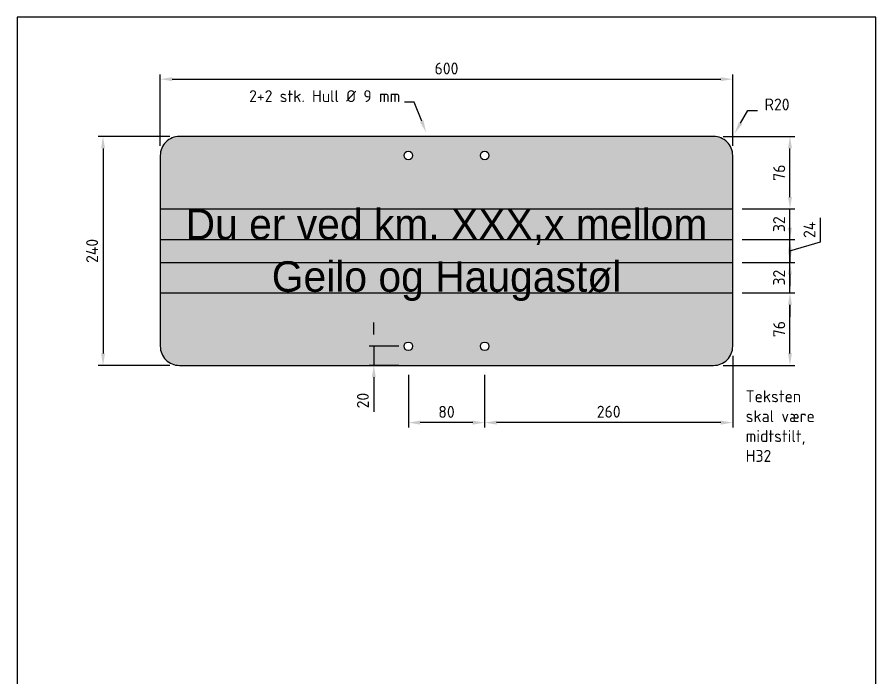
# Model space of a CAD drawing. Header units: millimetres. Extents: x 0 to 900, y 0 to 1385.
# Drawn here: x 0 to 900, y 692 to 1385 of the extents above; entities that cross this region are included whole.
import ezdxf
from ezdxf import colors
from ezdxf.entities.mleader import LeaderData, LeaderLine
from ezdxf.math import Vec2, Vec3

# ---------------------------------------------------------------- set-up
doc = ezdxf.new("R2010")
doc.units = ezdxf.units.MM
for name, color, linetype in [('DIM-ISO_1-10', 4, 'Continuous'), ('RAMME', 7, 'Continuous'), ('Skilt', 7, 'Continuous'), ('Skilt tekst', 7, 'Continuous'), ('Skilt-kontur', 4, 'Continuous'), ('Tekst-25', 2, 'Continuous')]:
    doc.layers.add(name, color=color, linetype=linetype)
doc.layers.add('Hjelpelinjer', color=41, linetype='Continuous', plot=False)
doc.layers.add('Skravur-Gul', color=7, linetype='Continuous', true_color=0xffcc1f)
doc.styles.add('ISO25', font='ISO3098.shx')
doc.styles.add('NSB Myriad', font='NSBMR___.TTF')
doc.dimstyles.new('DIM-ISO_1-5', dxfattribs={"dimscale": 5, "dimtxt": 2.5, "dimasz": 2.5, "dimexe": 1, "dimexo": 2, "dimgap": 1, "dimtad": 1, "dimdec": 0, "dimdsep": 46, "dimtxsty": 'ISO25', "dimcen": 0, "dimclrd": 256, "dimclre": 256, "dimclrt": 2, "dimadec": 0, "dimazin": 0, "dimtp": 0.1, "dimtm": 0.1, "dimtfac": 0.71, "dimtdec": 0, "dimtmove": 0, "dimatfit": 3, "dimfxl": 1, "dimtzin": 0, "dimarcsym": 0})

# ---------------------------------------------------------------- blocks, each defined once
blk = doc.blocks.new('*D8')
at = {"layer": 'Defpoints', "color": 0, "transparency": 16777216}
for p in [(170, 1260), (90, 1020), (170, 1020)]:
    blk.add_point(p, dxfattribs=at)
at = {"layer": 'DIM-ISO_1-10', "lineweight": -2, "transparency": 16777216}
for p, q in [((160, 1260), (85, 1260)), ((90, 1247.5), (90, 1032.5)), ((160, 1020), (85, 1020))]:
    blk.add_line(p, q, dxfattribs=at)
at = {"layer": 'DIM-ISO_1-10', "transparency": 16777216}
for points in [[(87.92, 1247.5), (92.08, 1247.5), (90, 1260)], [(87.92, 1032.5), (92.08, 1032.5), (90, 1020)]]:
    blk.add_solid(points, dxfattribs=at)
at = {"layer": 'DIM-ISO_1-10', "color": 2, "transparency": 16777216, "insert": (78.53, 1140), "char_height": 12.5, "attachment_point": 5, "rotation": 90, "style": 'ISO25'}
blk.add_mtext('240', dxfattribs=at)
blk = doc.blocks.new('*D9')
at = {"layer": 'Defpoints', "color": 0, "transparency": 16777216}
for p in [(750, 1320), (150, 1240), (750, 1240)]:
    blk.add_point(p, dxfattribs=at)
at = {"layer": 'DIM-ISO_1-10', "lineweight": -2, "transparency": 16777216}
for p, q in [((150, 1250), (150, 1325)), ((750, 1250), (750, 1325)), ((162.5, 1320), (737.5, 1320))]:
    blk.add_line(p, q, dxfattribs=at)
at = {"layer": 'DIM-ISO_1-10', "transparency": 16777216}
for points in [[(162.5, 1322.08), (162.5, 1317.92), (150, 1320)], [(737.5, 1322.08), (737.5, 1317.92), (750, 1320)]]:
    blk.add_solid(points, dxfattribs=at)
at = {"layer": 'DIM-ISO_1-10', "color": 2, "transparency": 16777216, "insert": (450, 1331.25), "char_height": 12.5, "attachment_point": 5, "style": 'ISO25'}
blk.add_mtext('600', dxfattribs=at)
blk = doc.blocks.new('*D10')
at = {"layer": 'Defpoints', "color": 0, "transparency": 16777216}
for p in [(750, 1040), (490, 1020), (490, 960)]:
    blk.add_point(p, dxfattribs=at)
at = {"layer": 'DIM-ISO_1-10', "lineweight": -2, "transparency": 16777216}
for p, q in [((750, 1030), (750, 955)), ((490, 1010), (490, 955)), ((737.5, 960), (502.5, 960))]:
    blk.add_line(p, q, dxfattribs=at)
at = {"layer": 'DIM-ISO_1-10', "transparency": 16777216}
for points in [[(502.5, 962.08), (502.5, 957.92), (490, 960)], [(737.5, 962.08), (737.5, 957.92), (750, 960)]]:
    blk.add_solid(points, dxfattribs=at)
at = {"layer": 'DIM-ISO_1-10', "color": 2, "transparency": 16777216, "insert": (620, 971.47), "char_height": 12.5, "attachment_point": 5, "style": 'ISO25'}
blk.add_mtext('260', dxfattribs=at)
blk = doc.blocks.new('*D11')
at = {"layer": 'Defpoints', "color": 0, "transparency": 16777216}
for p in [(410, 1020), (490, 1020), (410, 960)]:
    blk.add_point(p, dxfattribs=at)
at = {"layer": 'DIM-ISO_1-10', "lineweight": -2, "transparency": 16777216}
for p, q in [((410, 1010), (410, 955)), ((490, 1010), (490, 955)), ((477.5, 960), (422.5, 960))]:
    blk.add_line(p, q, dxfattribs=at)
at = {"layer": 'DIM-ISO_1-10', "transparency": 16777216}
for points in [[(422.5, 962.08), (422.5, 957.92), (410, 960)], [(477.5, 962.08), (477.5, 957.92), (490, 960)]]:
    blk.add_solid(points, dxfattribs=at)
at = {"layer": 'DIM-ISO_1-10', "color": 2, "transparency": 16777216, "insert": (450, 971.25), "char_height": 12.5, "attachment_point": 5, "style": 'ISO25'}
blk.add_mtext('80', dxfattribs=at)
blk = doc.blocks.new('*D12')
at = {"layer": 'Defpoints', "color": 0, "transparency": 16777216}
for p in [(410, 1040), (373.83, 1020), (410, 1020)]:
    blk.add_point(p, dxfattribs=at)
at = {"layer": 'DIM-ISO_1-10', "lineweight": -2, "transparency": 16777216}
for p, q in [((373.83, 1052.5), (373.83, 1065)), ((400, 1040), (368.83, 1040)), ((373.83, 1040), (373.83, 1020)), ((400, 1020), (368.83, 1020)), ((373.83, 1007.5), (373.83, 971.24))]:
    blk.add_line(p, q, dxfattribs=at)
at = {"layer": 'DIM-ISO_1-10', "transparency": 16777216}
for points in [[(371.75, 1052.5), (375.91, 1052.5), (373.83, 1040)], [(371.75, 1007.5), (375.91, 1007.5), (373.83, 1020)]]:
    blk.add_solid(points, dxfattribs=at)
at = {"layer": 'DIM-ISO_1-10', "color": 2, "transparency": 16777216, "insert": (362.36, 983.12), "char_height": 12.5, "attachment_point": 5, "rotation": 90, "style": 'ISO25'}
blk.add_mtext('20', dxfattribs=at)
blk = doc.blocks.new('*D14')
at = {"layer": 'Defpoints', "color": 0, "transparency": 16777216}
for p in [(750, 1096), (810, 1096), (730, 1020)]:
    blk.add_point(p, dxfattribs=at)
at = {"layer": 'DIM-ISO_1-10', "lineweight": -2, "transparency": 16777216}
for p, q in [((760, 1096), (815, 1096)), ((810, 1032.5), (810, 1083.5)), ((740, 1020), (815, 1020))]:
    blk.add_line(p, q, dxfattribs=at)
at = {"layer": 'DIM-ISO_1-10', "transparency": 16777216}
for points in [[(807.92, 1083.5), (812.08, 1083.5), (810, 1096)], [(807.92, 1032.5), (812.08, 1032.5), (810, 1020)]]:
    blk.add_solid(points, dxfattribs=at)
at = {"layer": 'DIM-ISO_1-10', "color": 2, "transparency": 16777216, "insert": (798.75, 1058), "char_height": 12.5, "attachment_point": 5, "rotation": 90, "style": 'ISO25'}
blk.add_mtext('76', dxfattribs=at)
blk = doc.blocks.new('*D15')
at = {"layer": 'Defpoints', "color": 0, "transparency": 16777216}
for p in [(750, 1128), (810, 1128), (750, 1096)]:
    blk.add_point(p, dxfattribs=at)
at = {"layer": 'DIM-ISO_1-10', "lineweight": -2, "transparency": 16777216}
for p, q in [((810, 1140.5), (810, 1153)), ((760, 1128), (815, 1128)), ((810, 1096), (810, 1128)), ((760, 1096), (815, 1096)), ((810, 1083.5), (810, 1071))]:
    blk.add_line(p, q, dxfattribs=at)
at = {"layer": 'DIM-ISO_1-10', "transparency": 16777216}
for points in [[(807.92, 1140.5), (812.08, 1140.5), (810, 1128)], [(807.92, 1083.5), (812.08, 1083.5), (810, 1096)]]:
    blk.add_solid(points, dxfattribs=at)
at = {"layer": 'DIM-ISO_1-10', "color": 2, "transparency": 16777216, "insert": (798.53, 1112), "char_height": 12.5, "attachment_point": 5, "rotation": 90, "style": 'ISO25'}
blk.add_mtext('32', dxfattribs=at)
blk = doc.blocks.new('*D16')
at = {"layer": 'Defpoints', "color": 0, "transparency": 16777216}
for p in [(750, 1152), (810, 1152), (750, 1128)]:
    blk.add_point(p, dxfattribs=at)
at = {"layer": 'DIM-ISO_1-10', "lineweight": -2, "transparency": 16777216}
for p, q in [((810, 1164.5), (810, 1177)), ((841.9, 1149.57), (841.9, 1174.57)), ((760, 1152), (815, 1152)), ((810, 1128), (810, 1152)), ((810, 1128), (810, 1152)), ((810, 1140), (841.9, 1149.57)), ((760, 1128), (815, 1128)), ((810, 1115.5), (810, 1103))]:
    blk.add_line(p, q, dxfattribs=at)
at = {"layer": 'DIM-ISO_1-10', "transparency": 16777216}
for points in [[(807.92, 1164.5), (812.08, 1164.5), (810, 1152)], [(807.92, 1115.5), (812.08, 1115.5), (810, 1128)]]:
    blk.add_solid(points, dxfattribs=at)
at = {"layer": 'DIM-ISO_1-10', "color": 2, "transparency": 16777216, "insert": (830.43, 1162.07), "char_height": 12.5, "attachment_point": 5, "rotation": 90, "style": 'ISO25'}
blk.add_mtext('24', dxfattribs=at)
blk = doc.blocks.new('*D17')
at = {"layer": 'Defpoints', "color": 0, "transparency": 16777216}
for p in [(750, 1184), (810, 1184), (750, 1152)]:
    blk.add_point(p, dxfattribs=at)
at = {"layer": 'DIM-ISO_1-10', "lineweight": -2, "transparency": 16777216}
for p, q in [((810, 1196.5), (810, 1209)), ((760, 1184), (815, 1184)), ((810, 1152), (810, 1184)), ((760, 1152), (815, 1152)), ((810, 1139.5), (810, 1127))]:
    blk.add_line(p, q, dxfattribs=at)
at = {"layer": 'DIM-ISO_1-10', "transparency": 16777216}
for points in [[(807.92, 1196.5), (812.08, 1196.5), (810, 1184)], [(807.92, 1139.5), (812.08, 1139.5), (810, 1152)]]:
    blk.add_solid(points, dxfattribs=at)
at = {"layer": 'DIM-ISO_1-10', "color": 2, "transparency": 16777216, "insert": (798.53, 1168), "char_height": 12.5, "attachment_point": 5, "rotation": 90, "style": 'ISO25'}
blk.add_mtext('32', dxfattribs=at)
blk = doc.blocks.new('*D18')
at = {"layer": 'Defpoints', "color": 0, "transparency": 16777216}
for p in [(730, 1260), (810, 1260), (750, 1184)]:
    blk.add_point(p, dxfattribs=at)
at = {"layer": 'DIM-ISO_1-10', "lineweight": -2, "transparency": 16777216}
for p, q in [((740, 1260), (815, 1260)), ((810, 1196.5), (810, 1247.5)), ((760, 1184), (815, 1184))]:
    blk.add_line(p, q, dxfattribs=at)
at = {"layer": 'DIM-ISO_1-10', "transparency": 16777216}
for points in [[(807.92, 1247.5), (812.08, 1247.5), (810, 1260)], [(807.92, 1196.5), (812.08, 1196.5), (810, 1184)]]:
    blk.add_solid(points, dxfattribs=at)
at = {"layer": 'DIM-ISO_1-10', "color": 2, "transparency": 16777216, "insert": (798.75, 1222), "char_height": 12.5, "attachment_point": 5, "rotation": 90, "style": 'ISO25'}
blk.add_mtext('76', dxfattribs=at)

msp = doc.modelspace()

# ---------------------------------------------------------------- hatches: boundary and pattern name
at = {"layer": 'Skravur-Gul'}
h = msp.add_hatch(color=256, dxfattribs=at)
h.dxf.hatch_style = 1
edge = h.paths.add_edge_path(flags=16)
edge.add_arc((410, 1240), 4.5, 0, 360)
edge = h.paths.add_edge_path(flags=16)
edge.add_arc((490, 1240), 4.5, 0, 360)
edge = h.paths.add_edge_path(flags=16)
edge.add_arc((410, 1040), 4.5, 0, 360)
edge = h.paths.add_edge_path(flags=16)
edge.add_arc((490, 1040), 4.5, 0, 360)
edge = h.paths.add_edge_path()
edge.add_line((170, 1020), (730, 1020))
edge.add_arc((730, 1040), 20, 270, 360)
edge.add_line((750, 1040), (750, 1240))
edge.add_arc((730, 1240), 20, 0, 90)
edge.add_line((730, 1260), (170, 1260))
edge.add_arc((170, 1240), 20, 90, 180)
edge.add_line((150, 1240), (150, 1040))
edge.add_arc((170, 1040), 20, 180, 270)

# ---------------------------------------------------------------- linework, layer by layer
at = {"layer": 'Hjelpelinjer'}
for points in [[(150, 1184), (750, 1184)], [(150, 1152), (750, 1152)], [(150, 1128), (750, 1128)], [(150, 1096), (750, 1096)]]:
    msp.add_lwpolyline(points, dxfattribs=at)
at = {"layer": 'RAMME'}
msp.add_lwpolyline([(0, 0), (900, 0), (900, 1385), (0, 1385)], close=True, dxfattribs=at)
at = {"layer": 'Skilt'}
msp.add_lwpolyline([(170, 1020), (730, 1020, 0.414214), (750, 1040), (750, 1240, 0.414214), (730, 1260), (170, 1260, 0.414214), (150, 1240), (150, 1040, 0.414214)], format="xyb", close=True, dxfattribs=at)
at = {"layer": 'Skilt-kontur'}
for centre in [(410, 1240), (490, 1240), (410, 1040), (490, 1040)]:
    msp.add_circle(centre, 4.5, dxfattribs=at)

# ---------------------------------------------------------------- texts
at = {"layer": 'Skilt tekst', "insert": (450, 1184), "char_height": 32, "width": 600, "attachment_point": 2, "line_spacing_factor": 1.028571, "style": 'NSB Myriad'}
msp.add_mtext('Du er ved km. XXX,x mellom Geilo og Haugastøl', dxfattribs=at)
at = {"layer": 'Tekst-25', "insert": (763.59, 993.86), "char_height": 12.5, "attachment_point": 1, "style": 'ISO25'}
msp.add_mtext_dynamic_manual_height_columns('Teksten skal være midtstilt,\\PH32', width=85.8805, gutter_width=62.5, heights=[0], dxfattribs=at)

# ---------------------------------------------------------------- dimensions: what is measured, and where the dimension line sits
at = {"layer": 'DIM-ISO_1-10'}
for base, p1, p2, picture, middle in [((750, 1320), (150, 1240), (750, 1240), '*D9', (450, 1331.25)), ((490, 960), (750, 1040), (490, 1020), '*D10', (620, 971.47))]:
    dim = msp.add_linear_dim(base=base, p1=p1, p2=p2, dimstyle='DIM-ISO_1-5', dxfattribs=at)
    dim.commit()
    dim.dimension.update_dxf_attribs({"geometry": picture, "text_midpoint": middle})
for base, p1, p2, picture, middle in [((90, 1020), (170, 1260), (170, 1020), '*D8', (78.53, 1140)), ((810, 1096), (730, 1020), (750, 1096), '*D14', (798.75, 1058)), ((373.83, 1020), (410, 1040), (410, 1020), '*D12', (362.36, 983.12))]:
    dim = msp.add_linear_dim(base=base, p1=p1, p2=p2, angle=90, dimstyle='DIM-ISO_1-5', dxfattribs=at)
    dim.commit()
    dim.dimension.update_dxf_attribs({"geometry": picture, "text_midpoint": middle})
for base, p1, p2, picture, middle in [((810, 1260), (750, 1184), (730, 1260), '*D18', (798.75, 1222)), ((810, 1184), (750, 1152), (750, 1184), '*D17', (798.53, 1168)), ((810, 1152), (750, 1128), (750, 1152), '*D16', (830.43, 1154.57)), ((810, 1128), (750, 1096), (750, 1128), '*D15', (798.53, 1112))]:
    dim = msp.add_linear_dim(base=base, p1=p1, p2=p2, angle=90, dimstyle='DIM-ISO_1-5', override={"dimtmove": 1}, dxfattribs=at)
    dim.commit()
    dim.dimension.update_dxf_attribs({"geometry": picture, "text_midpoint": middle})
dim = msp.add_linear_dim(base=(410, 960), p1=(490, 1020), p2=(410, 1020), dimstyle='DIM-ISO_1-5', override={"dimtmove": 1}, dxfattribs=at)
dim.commit()
dim.dimension.update_dxf_attribs({"geometry": '*D11', "text_midpoint": (450, 971.25)})

# ---------------------------------------------------------------- leaders
ml = msp.add_multileader_mtext('Standard', dxfattribs=at)
ml.set_content('2+2 stk. Hull %%C 9 mm', color=2, style='ISO25')
ml.set_leader_properties()
ml.build(insert=Vec2(0, 0))
ml.multileader.update_dxf_attribs({"text_left_attachment_type": 7, "text_right_attachment_type": 7, "text_top_attachment_type": 10, "text_bottom_attachment_type": 10, "dogleg_length": 2, "arrow_head_size": 12.5, "scale": 5})
ctx = ml.context
ctx.base_point, ctx.scale, ctx.char_height, ctx.arrow_head_size, ctx.landing_gap_size, ctx.plane_origin = Vec3(235.65, 1295.97), 5, 12.5, 12.5, 7.5, Vec3(428.6, 1264.33)
ctx.left_attachment, ctx.right_attachment, ctx.top_attachment, ctx.bottom_attachment = 7, 7, 10, 10
notes = []
notes.append((ctx, [(0, (1, 1, 0), (416.01, 1295.97), (-1, 0), 10, [(0, [(428.6, 1264.33)], 0, [])])]))
ctx.mtext.insert, ctx.mtext.flow_direction = Vec3(243.15, 1308.47), 5
ml = msp.add_multileader_mtext('Standard', dxfattribs=at)
ml.set_content('R20', color=2, style='ISO25')
ml.set_leader_properties()
ml.build(insert=Vec2(0, 0))
ml.multileader.update_dxf_attribs({"text_left_attachment_type": 7, "text_right_attachment_type": 7, "text_top_attachment_type": 10, "text_bottom_attachment_type": 10, "dogleg_length": 2, "arrow_head_size": 12.5, "scale": 5})
ctx = ml.context
ctx.base_point, ctx.scale, ctx.char_height, ctx.arrow_head_size, ctx.landing_gap_size, ctx.plane_origin = Vec3(775.92, 1287.24), 5, 12.5, 12.5, 7.5, Vec3(751.98, 1263.08)
ctx.left_attachment, ctx.right_attachment, ctx.top_attachment, ctx.bottom_attachment = 7, 7, 10, 10
notes.append((ctx, [(0, (1, 1, 0), (765.92, 1287.24), (1, 0), 10, [(0, [(751.98, 1263.08)], 0, [])])]))
ctx.mtext.insert, ctx.mtext.flow_direction = Vec3(783.42, 1299.74), 5
for ctx, leaders in notes:
    for number, flags, end, landing, length, lines in leaders:
        leader = LeaderData()
        leader.index, (leader.has_last_leader_line, leader.has_dogleg_vector, leader.attachment_direction) = number, flags
        leader.last_leader_point, leader.dogleg_vector, leader.dogleg_length = Vec3(end), Vec3(landing), length
        for number, points, colour, breaks in lines:
            line = LeaderLine()
            line.index, line.vertices, line.color, line.breaks = number, Vec3.list(points), colors.encode_raw_color(colour), breaks
            leader.lines.append(line)
        ctx.leaders.append(leader)

doc.saveas('drawing.dxf')
